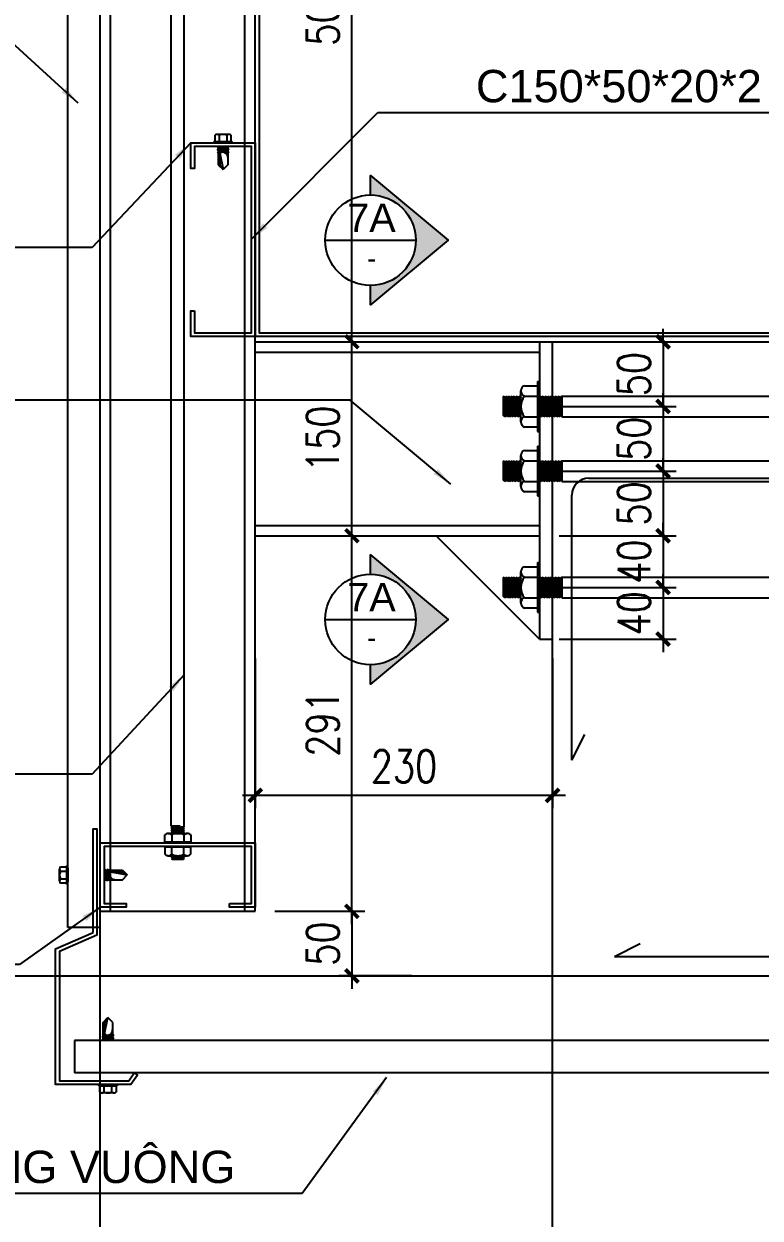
# Model space of a CAD drawing. Header units: inches. Extents: x 651127 to 1529722, y 768575 to 1021311.
# Drawn here: x 1194846 to 1200543, y 813746 to 822984 of the extents above; entities that cross this region are included whole.
import ezdxf
from ezdxf.enums import TextEntityAlignment as Align

# ---------------------------------------------------------------- set-up
doc = ezdxf.new("R2010")
doc.units = ezdxf.units.IN
doc.header["$LTSCALE"] = 1000
doc.header["$MEASUREMENT"] = 0
doc.linetypes.add('CENTER2', pattern=[1.125, 0.75, -0.125, 0.125, -0.125])
doc.linetypes.add('DASHED2', pattern=[0.375, 0.25, -0.125])
doc.layers.get('DEFPOINTS').update_dxf_attribs({"color": 8, "lineweight": 9})
for name, color, linetype in [('DWGshare.com_10', 7, 'Continuous'), ('DWGshare.com_16', 2, 'Continuous'), ('DWGshare.com_19', 136, 'Continuous'), ('DWGshare.com_25', 154, 'Continuous'), ('DWGshare.com_3', 7, 'Continuous'), ('DWGshare.com_31', 1, 'Continuous'), ('DWGshare.com_32', 253, 'Continuous'), ('DWGshare.com_34', 1, 'Continuous'), ('DWGshare.com_35', 9, 'Continuous'), ('DWGshare.com_36', 2, 'Continuous'), ('DWGshare.com_4', 8, 'CENTER2'), ('DWGshare.com_9', 8, 'Continuous')]:
    doc.layers.add(name, color=color, linetype=linetype)
doc.styles.add('DWGshare.com_11', font='VNI-HelveB.TTF')
doc.styles.add('DWGshare.com_14', font='romans.shx', dxfattribs={"width": 0.8})
doc.styles.add('DWGshare.com_4', font='romans.shx', dxfattribs={"width": 0.8})
doc.styles.add('DWGshare.com_6', font='VHELVEN.TTF')
doc.dimstyles.new('DWGshare.com_12', dxfattribs={"dimscale": 100, "dimtxt": 2, "dimasz": 1.5, "dimexe": 1.5, "dimexo": 1.5, "dimgap": 1, "dimtad": 1, "dimdec": 0, "dimlfac": 0.2, "dimzin": 0, "dimdsep": 46, "dimtxsty": 'DWGshare.com_14', "dimblk": 'DWGshare.com_1', "dimcen": 3, "dimdle": 1.5, "dimclrd": 256, "dimclre": 256, "dimclrt": 7, "dimadec": 0, "dimazin": 0, "dimtfac": 1, "dimtdec": 0, "dimtix": 1, "dimtmove": 2, "dimatfit": 3, "dimfxl": 1, "dimtolj": 1, "dimtzin": 0, "dimarcsym": 0})
doc.dimstyles.new('DWGshare.com_7', dxfattribs={"dimscale": 100, "dimtxt": 2.5, "dimasz": 1, "dimexe": 1, "dimexo": 1.5, "dimgap": 1, "dimtad": 1, "dimdec": 0, "dimlfac": 0.1, "dimzin": 0, "dimdsep": 46, "dimtxsty": 'DWGshare.com_4', "dimblk": 'DWGshare.com_1', "dimcen": 1.5, "dimdle": 1, "dimclrd": 256, "dimclre": 256, "dimclrt": 7, "dimadec": 0, "dimazin": 0, "dimtfac": 1, "dimtdec": 0, "dimtix": 1, "dimtmove": 2, "dimatfit": 3, "dimfxl": 1, "dimtolj": 1, "dimtzin": 0, "dimarcsym": 0})

# ---------------------------------------------------------------- blocks, each defined once
blk = doc.blocks.new('DWGshare.com_1')
at = {"color": 0, "linetype": 'ByBlock', "const_width": 0.3}
blk.add_lwpolyline([(-0.5, -0.5), (0.5, 0.5)], dxfattribs=at)
blk = doc.blocks.new('*D951')
at = {"layer": 'DEFPOINTS', "color": 0, "ltscale": 100, "transparency": 16777216}
for p in [(1196636.6, 818224.5), (1198936.6, 818224.5), (1196636.6, 817015.8)]:
    blk.add_point(p, dxfattribs=at)
at = {"layer": 'DWGshare.com_19', "lineweight": -2, "ltscale": 100, "transparency": 16777216}
for p, q in [((1196636.6, 818074.5), (1196636.6, 816915.8)), ((1198936.6, 818074.5), (1198936.6, 816915.8)), ((1199036.6, 817015.8), (1196536.6, 817015.8))]:
    blk.add_line(p, q, dxfattribs=at)
at = {"layer": 'DWGshare.com_19', "lineweight": -2, "ltscale": 100, "transparency": 16777216, "xscale": 100, "yscale": 100, "zscale": 100, "rotation": 180}
blk.add_blockref('DWGshare.com_1', (1196636.6, 817015.8), dxfattribs=at)
at = {"layer": 'DWGshare.com_19', "lineweight": -2, "ltscale": 100, "transparency": 16777216, "xscale": 100, "yscale": 100, "zscale": 100}
blk.add_blockref('DWGshare.com_1', (1198936.6, 817015.8), dxfattribs=at)
at = {"layer": 'DWGshare.com_19', "color": 7, "ltscale": 100, "transparency": 16777216, "insert": (1197786.6, 817240.8), "char_height": 250, "attachment_point": 5, "style": 'DWGshare.com_4'}
blk.add_mtext('\\A1;230', dxfattribs=at)
blk = doc.blocks.new('*D956')
at = {"layer": 'DEFPOINTS', "color": 0, "ltscale": 100, "transparency": 16777216}
for p in [(1194988.6, 825618.9), (1197383.9, 825618.9), (1196636.6, 820524.5)]:
    blk.add_point(p, dxfattribs=at)
at = {"layer": 'DWGshare.com_19', "lineweight": -2, "ltscale": 100, "transparency": 16777216}
for p, q in [((1197383.9, 820424.5), (1197383.9, 825718.9)), ((1195138.6, 825618.9), (1197483.9, 825618.9)), ((1196786.6, 820524.5), (1197483.9, 820524.5))]:
    blk.add_line(p, q, dxfattribs=at)
at = {"layer": 'DWGshare.com_19', "lineweight": -2, "ltscale": 100, "transparency": 16777216, "xscale": 100, "yscale": 100, "zscale": 100}
for p, rotation in [((1197383.9, 825618.9), 90), ((1197383.9, 820524.5), 270)]:
    blk.add_blockref('DWGshare.com_1', p, dxfattribs=dict(at, rotation=rotation))
at = {"layer": 'DWGshare.com_19', "color": 7, "ltscale": 100, "transparency": 16777216, "insert": (1197158.9, 823071.7), "char_height": 250, "attachment_point": 5, "rotation": 90, "style": 'DWGshare.com_4'}
blk.add_mtext('\\A1;509', dxfattribs=at)
blk = doc.blocks.new('*D957')
at = {"layer": 'DEFPOINTS', "color": 0, "ltscale": 100, "transparency": 16777216}
for p in [(1196636.6, 820524.5), (1197383.9, 820524.5), (1196636.6, 819024.5)]:
    blk.add_point(p, dxfattribs=at)
at = {"layer": 'DWGshare.com_19', "lineweight": -2, "ltscale": 100, "transparency": 16777216}
for p, q in [((1197383.9, 818924.5), (1197383.9, 820624.5)), ((1196786.6, 820524.5), (1197483.9, 820524.5)), ((1196786.6, 819024.5), (1197483.9, 819024.5))]:
    blk.add_line(p, q, dxfattribs=at)
at = {"layer": 'DWGshare.com_19', "lineweight": -2, "ltscale": 100, "transparency": 16777216, "xscale": 100, "yscale": 100, "zscale": 100}
for p, rotation in [((1197383.9, 820524.5), 90), ((1197383.9, 819024.5), 270)]:
    blk.add_blockref('DWGshare.com_1', p, dxfattribs=dict(at, rotation=rotation))
at = {"layer": 'DWGshare.com_19', "color": 7, "ltscale": 100, "transparency": 16777216, "insert": (1197158.9, 819774.5), "char_height": 250, "attachment_point": 5, "rotation": 90, "style": 'DWGshare.com_4'}
blk.add_mtext('\\A1;150', dxfattribs=at)
blk = doc.blocks.new('*D958')
at = {"layer": 'DEFPOINTS', "color": 0, "ltscale": 100, "transparency": 16777216}
for p in [(1196636.6, 819024.5), (1197383.9, 819024.5), (1196636.6, 816118.9)]:
    blk.add_point(p, dxfattribs=at)
at = {"layer": 'DWGshare.com_19', "lineweight": -2, "ltscale": 100, "transparency": 16777216}
for p, q in [((1197383.9, 816018.9), (1197383.9, 819124.5)), ((1196786.6, 819024.5), (1197483.9, 819024.5)), ((1196786.6, 816118.9), (1197483.9, 816118.9))]:
    blk.add_line(p, q, dxfattribs=at)
at = {"layer": 'DWGshare.com_19', "lineweight": -2, "ltscale": 100, "transparency": 16777216, "xscale": 100, "yscale": 100, "zscale": 100}
for p, rotation in [((1197383.9, 819024.5), 90), ((1197383.9, 816118.9), 270)]:
    blk.add_blockref('DWGshare.com_1', p, dxfattribs=dict(at, rotation=rotation))
at = {"layer": 'DWGshare.com_19', "color": 7, "ltscale": 100, "transparency": 16777216, "insert": (1197158.9, 817571.7), "char_height": 250, "attachment_point": 5, "rotation": 90, "style": 'DWGshare.com_4'}
blk.add_mtext('\\A1;291', dxfattribs=at)
blk = doc.blocks.new('*D959')
at = {"layer": 'DEFPOINTS', "color": 0, "ltscale": 100, "transparency": 16777216}
for p in [(1196636.6, 816118.9), (1197383.9, 815618.9), (1197996.6, 815618.9)]:
    blk.add_point(p, dxfattribs=at)
at = {"layer": 'DWGshare.com_19', "lineweight": -2, "ltscale": 100, "transparency": 16777216}
for p, q in [((1197383.9, 816118.9), (1197383.9, 816218.9)), ((1196786.6, 816118.9), (1197483.9, 816118.9)), ((1197383.9, 816118.9), (1197383.9, 815618.9)), ((1197846.6, 815618.9), (1197283.9, 815618.9)), ((1197383.9, 815618.9), (1197383.9, 815518.9))]:
    blk.add_line(p, q, dxfattribs=at)
at = {"layer": 'DWGshare.com_19', "lineweight": -2, "ltscale": 100, "transparency": 16777216, "xscale": 100, "yscale": 100, "zscale": 100}
for p, rotation in [((1197383.9, 816118.9), 270), ((1197383.9, 815618.9), 90)]:
    blk.add_blockref('DWGshare.com_1', p, dxfattribs=dict(at, rotation=rotation))
at = {"layer": 'DWGshare.com_19', "color": 7, "ltscale": 100, "transparency": 16777216, "insert": (1197158.9, 815868.9), "char_height": 250, "attachment_point": 5, "rotation": 90, "style": 'DWGshare.com_4'}
blk.add_mtext('\\A1;50', dxfattribs=at)
blk = doc.blocks.new('*D1001')
at = {"layer": 'DEFPOINTS', "color": 0, "ltscale": 100, "transparency": 16777216}
for p in [(1198936.6, 820524.5), (1198819.9, 820024.5), (1199792.1, 820024.5)]:
    blk.add_point(p, dxfattribs=at)
at = {"layer": 'DWGshare.com_19', "lineweight": -2, "ltscale": 100, "transparency": 16777216}
for p, q in [((1199792.1, 820524.5), (1199792.1, 820624.5)), ((1199086.6, 820524.5), (1199892.1, 820524.5)), ((1199792.1, 820524.5), (1199792.1, 820024.5)), ((1198969.9, 820024.5), (1199892.1, 820024.5)), ((1199792.1, 820024.5), (1199792.1, 819924.5))]:
    blk.add_line(p, q, dxfattribs=at)
at = {"layer": 'DWGshare.com_19', "lineweight": -2, "ltscale": 100, "transparency": 16777216, "xscale": 100, "yscale": 100, "zscale": 100}
for p, rotation in [((1199792.1, 820524.5), 270), ((1199792.1, 820024.5), 90)]:
    blk.add_blockref('DWGshare.com_1', p, dxfattribs=dict(at, rotation=rotation))
at = {"layer": 'DWGshare.com_19', "color": 7, "ltscale": 100, "transparency": 16777216, "insert": (1199567.1, 820274.5), "char_height": 250, "attachment_point": 5, "rotation": 90, "style": 'DWGshare.com_4'}
blk.add_mtext('\\A1;50', dxfattribs=at)
blk = doc.blocks.new('*D1002')
at = {"layer": 'DEFPOINTS', "color": 0, "ltscale": 100, "transparency": 16777216}
for p in [(1198819.9, 820024.5), (1198819.9, 819524.5), (1199792.1, 819524.5)]:
    blk.add_point(p, dxfattribs=at)
at = {"layer": 'DWGshare.com_19', "lineweight": -2, "ltscale": 100, "transparency": 16777216}
for p, q in [((1199792.1, 820024.5), (1199792.1, 820124.5)), ((1198969.9, 820024.5), (1199892.1, 820024.5)), ((1199792.1, 820024.5), (1199792.1, 819524.5)), ((1198969.9, 819524.5), (1199892.1, 819524.5)), ((1199792.1, 819524.5), (1199792.1, 819424.5))]:
    blk.add_line(p, q, dxfattribs=at)
at = {"layer": 'DWGshare.com_19', "lineweight": -2, "ltscale": 100, "transparency": 16777216, "xscale": 100, "yscale": 100, "zscale": 100}
for p, rotation in [((1199792.1, 820024.5), 270), ((1199792.1, 819524.5), 90)]:
    blk.add_blockref('DWGshare.com_1', p, dxfattribs=dict(at, rotation=rotation))
at = {"layer": 'DWGshare.com_19', "color": 7, "ltscale": 100, "transparency": 16777216, "insert": (1199567.1, 819774.5), "char_height": 250, "attachment_point": 5, "rotation": 90, "style": 'DWGshare.com_4'}
blk.add_mtext('\\A1;50', dxfattribs=at)
blk = doc.blocks.new('*D1003')
at = {"layer": 'DEFPOINTS', "color": 0, "ltscale": 100, "transparency": 16777216}
for p in [(1198819.9, 819524.5), (1198836.6, 819024.5), (1199792.1, 819024.5)]:
    blk.add_point(p, dxfattribs=at)
at = {"layer": 'DWGshare.com_19', "lineweight": -2, "ltscale": 100, "transparency": 16777216}
for p, q in [((1199792.1, 819524.5), (1199792.1, 819624.5)), ((1198969.9, 819524.5), (1199892.1, 819524.5)), ((1199792.1, 819524.5), (1199792.1, 819024.5)), ((1198986.6, 819024.5), (1199892.1, 819024.5)), ((1199792.1, 819024.5), (1199792.1, 818924.5))]:
    blk.add_line(p, q, dxfattribs=at)
at = {"layer": 'DWGshare.com_19', "lineweight": -2, "ltscale": 100, "transparency": 16777216, "xscale": 100, "yscale": 100, "zscale": 100}
for p, rotation in [((1199792.1, 819524.5), 270), ((1199792.1, 819024.5), 90)]:
    blk.add_blockref('DWGshare.com_1', p, dxfattribs=dict(at, rotation=rotation))
at = {"layer": 'DWGshare.com_19', "color": 7, "ltscale": 100, "transparency": 16777216, "insert": (1199567.1, 819274.5), "char_height": 250, "attachment_point": 5, "rotation": 90, "style": 'DWGshare.com_4'}
blk.add_mtext('\\A1;50', dxfattribs=at)
blk = doc.blocks.new('*D1004')
at = {"layer": 'DEFPOINTS', "color": 0, "ltscale": 100, "transparency": 16777216}
for p in [(1198836.6, 819024.5), (1198819.9, 818624.5), (1199792.1, 818624.5)]:
    blk.add_point(p, dxfattribs=at)
at = {"layer": 'DWGshare.com_19', "lineweight": -2, "ltscale": 100, "transparency": 16777216}
for p, q in [((1199792.1, 819024.5), (1199792.1, 819124.5)), ((1198986.6, 819024.5), (1199892.1, 819024.5)), ((1199792.1, 819024.5), (1199792.1, 818624.5)), ((1198969.9, 818624.5), (1199892.1, 818624.5)), ((1199792.1, 818624.5), (1199792.1, 818524.5))]:
    blk.add_line(p, q, dxfattribs=at)
at = {"layer": 'DWGshare.com_19', "lineweight": -2, "ltscale": 100, "transparency": 16777216, "xscale": 100, "yscale": 100, "zscale": 100}
for p, rotation in [((1199792.1, 819024.5), 270), ((1199792.1, 818624.5), 90)]:
    blk.add_blockref('DWGshare.com_1', p, dxfattribs=dict(at, rotation=rotation))
at = {"layer": 'DWGshare.com_19', "color": 7, "ltscale": 100, "transparency": 16777216, "insert": (1199567.1, 818824.5), "char_height": 250, "attachment_point": 5, "rotation": 90, "style": 'DWGshare.com_4'}
blk.add_mtext('\\A1;40', dxfattribs=at)
blk = doc.blocks.new('*D1005')
at = {"layer": 'DEFPOINTS', "color": 0, "ltscale": 100, "transparency": 16777216}
for p in [(1198819.9, 818624.5), (1198836.6, 818224.5), (1199792.1, 818224.5)]:
    blk.add_point(p, dxfattribs=at)
at = {"layer": 'DWGshare.com_19', "lineweight": -2, "ltscale": 100, "transparency": 16777216}
for p, q in [((1199792.1, 818624.5), (1199792.1, 818724.5)), ((1198969.9, 818624.5), (1199892.1, 818624.5)), ((1199792.1, 818624.5), (1199792.1, 818224.5)), ((1198986.6, 818224.5), (1199892.1, 818224.5)), ((1199792.1, 818224.5), (1199792.1, 818124.5))]:
    blk.add_line(p, q, dxfattribs=at)
at = {"layer": 'DWGshare.com_19', "lineweight": -2, "ltscale": 100, "transparency": 16777216, "xscale": 100, "yscale": 100, "zscale": 100}
for p, rotation in [((1199792.1, 818624.5), 270), ((1199792.1, 818224.5), 90)]:
    blk.add_blockref('DWGshare.com_1', p, dxfattribs=dict(at, rotation=rotation))
at = {"layer": 'DWGshare.com_19', "color": 7, "ltscale": 100, "transparency": 16777216, "insert": (1199567.1, 818424.5), "char_height": 250, "attachment_point": 5, "rotation": 90, "style": 'DWGshare.com_4'}
blk.add_mtext('\\A1;40', dxfattribs=at)

msp = doc.modelspace()

# ---------------------------------------------------------------- hatches: boundary and pattern name
at = {"layer": 'DWGshare.com_16'}
for points in [[(1198127.7, 821310.3), (1197527.7, 821810.3), (1197527.7, 821660.3, -0.414214), (1197877.7, 821310.3, -0.414214), (1197527.7, 820960.3), (1197527.7, 820810.3)], [(1198127.7, 818376.3), (1197527.7, 818876.3), (1197527.7, 818726.3, -0.414214), (1197877.7, 818376.3, -0.414214), (1197527.7, 818026.3), (1197527.7, 817876.3)]]:
    msp.add_hatch(color=31, dxfattribs=at).paths.add_polyline_path(points)

# ---------------------------------------------------------------- linework, layer by layer
at = {"layer": 'DWGshare.com_16', "color": 31}
for p, q in [((1197177.7, 821310.3), (1197877.7, 821310.3)), ((1197177.7, 818376.3), (1197877.7, 818376.3))]:
    msp.add_line(p, q, dxfattribs=at)
for points in [[(1197527.7, 821660.3), (1197527.7, 821810.3), (1198127.7, 821310.3), (1198127.7, 821310.3), (1197527.7, 820810.3), (1197527.7, 820960.3)], [(1197527.7, 818726.3), (1197527.7, 818876.3), (1198127.7, 818376.3), (1198127.7, 818376.3), (1197527.7, 817876.3), (1197527.7, 818026.3)]]:
    msp.add_lwpolyline(points, dxfattribs=at)
for centre in [(1197527.7, 821310.3), (1197527.7, 818376.3)]:
    msp.add_circle(centre, 350, dxfattribs=at)
at = {"layer": 'DWGshare.com_25', "ltscale": 0.9}
for p, q in [((1195237.7, 815118.9), (1195237.7, 814868.9)), ((1201320.3, 815118.9), (1195237.7, 815118.9)), ((1201320.3, 814868.9), (1195237.7, 814868.9))]:
    msp.add_line(p, q, dxfattribs=at)
at = {"layer": 'DWGshare.com_3', "ltscale": 100}
for p, q in [((1198836.6, 820524.5), (1201439.6, 820524.5)), ((1198936.6, 810787.5), (1198936.6, 820524.5))]:
    msp.add_line(p, q, dxfattribs=at)
at = {"layer": 'DWGshare.com_31', "ltscale": 100}
for p, q in [((1199216.6, 819469.4), (1209570.4, 819469.4)), ((1199086.6, 817287.4), (1199086.6, 819339.4)), ((1199086.6, 817287.4), (1199186.6, 817487.4)), ((1199415.5, 815769.4), (1199615.5, 815869.4)), ((1199415.5, 815769.4), (1209570.4, 815769.4))]:
    msp.add_line(p, q, dxfattribs=at)
msp.add_arc((1199216.6, 819339.4), 130, 90, 180, dxfattribs=at)
at = {"layer": 'DWGshare.com_32', "ltscale": 0.9}
for p, q in [((1195186.6, 815994.8), (1195186.6, 825118.9)), ((1195436.6, 815994.8), (1195436.6, 825118.9)), ((1195436.6, 815994.8), (1195186.6, 815994.8))]:
    msp.add_line(p, q, dxfattribs=at)
at = {"layer": 'DWGshare.com_32', "ltscale": 100}
for p, q in [((1195516.6, 816118.9), (1195516.6, 825118.9)), ((1196556.6, 816118.9), (1196556.6, 825118.9)), ((1196636.6, 816118.9), (1196636.6, 825118.9)), ((1196636.6, 820524.5), (1198836.6, 820524.5)), ((1198836.6, 820524.5), (1198836.6, 818224.5)), ((1196636.6, 820444.5), (1198836.6, 820444.5)), ((1196636.6, 819104.5), (1198836.6, 819104.5)), ((1196636.6, 819024.5), (1198836.6, 819024.5)), ((1198836.6, 818224.5), (1198036.6, 819024.5)), ((1195436.6, 816118.9), (1196636.6, 816118.9))]:
    msp.add_line(p, q, dxfattribs=at)
at = {"layer": 'DWGshare.com_32', "ltscale": 0.9}
msp.add_lwpolyline([(1201436.6, 823564.6), (1201436.6, 820564.6), (1196636.6, 820564.6), (1196636.6, 824619.1), (1196666.6, 824619.1), (1196666.6, 820594.6), (1201406.6, 820594.6), (1201406.6, 823564.6), (1201436.6, 823564.6)], dxfattribs=at)
for points in [[(1196166.6, 820764.6), (1196166.6, 820594.6), (1196606.6, 820594.6), (1196606.6, 822034.6), (1196166.6, 822034.6), (1196166.6, 821864.6), (1196136.6, 821864.6), (1196136.6, 822064.6), (1196636.6, 822064.6), (1196636.6, 820564.6), (1196136.6, 820564.6), (1196136.6, 820764.6)], [(1195381.2, 815955.3), (1195381.2, 816755.9), (1195411.2, 816755.9), (1195411.2, 815935.7), (1195120.3, 815808.2), (1195120.3, 814808.2), (1195658.4, 814808.2), (1195700.1, 814868.9), (1195724.8, 814851.9), (1195674.1, 814778.2), (1195090.3, 814778.2), (1195090.3, 815827.9)], [(1196436.6, 816179.9), (1196606.6, 816179.9), (1196606.6, 816619.9), (1195466.6, 816619.9), (1195466.6, 816179.9), (1195636.6, 816179.9), (1195636.6, 816149.9), (1195436.6, 816149.9), (1195436.6, 816649.9), (1196636.6, 816649.9), (1196636.6, 816149.9), (1196436.6, 816149.9)]]:
    msp.add_lwpolyline(points, close=True, dxfattribs=at)
at = {"layer": 'DWGshare.com_34', "ltscale": 100}
for p, q in [((1195436.6, 816118.9), (1195436.6, 825118.9)), ((1198836.6, 818224.5), (1198936.6, 818224.5))]:
    msp.add_line(p, q, dxfattribs=at)
at = {"layer": 'DWGshare.com_35'}
for p, q in [((1196323.6, 822122), (1196323.6, 822074.7)), ((1196432.9, 822129), (1196340.3, 822129)), ((1196357, 822122), (1196357, 822074.7)), ((1196416.2, 822122), (1196416.2, 822074.7)), ((1196449.6, 822074.7), (1196449.6, 822122)), ((1196316.1, 822074.7), (1196457.1, 822074.7)), ((1196316.1, 822074.7), (1196316.1, 822067.2)), ((1196316.1, 822067.2), (1196457.1, 822067.2)), ((1196332.5, 822067.2), (1196332.5, 822064.6)), ((1196332.5, 822064.6), (1196440.6, 822064.6)), ((1196341.6, 822031.2), (1196345, 822034.6)), ((1196341.6, 822031.2), (1196431.6, 822015.2)), ((1196341.6, 822031.2), (1196348.8, 822024)), ((1196366.8, 822034.6), (1196424.4, 822022.4)), ((1196428.5, 822034.6), (1196424.4, 822030.4)), ((1196424.4, 822030.4), (1196424.4, 822022.4)), ((1196440.6, 822067.2), (1196440.6, 822064.6)), ((1196457.1, 822067.2), (1196457.1, 822074.7)), ((1196341.6, 822008.7), (1196348.8, 822015.9)), ((1196341.6, 822008.7), (1196431.6, 821992.7)), ((1196341.6, 822008.7), (1196348.8, 822001.5)), ((1196344.5, 821986.4), (1196348.8, 821990.7)), ((1196344.5, 821986.4), (1196360.9, 821983.5)), ((1196344.5, 821986.4), (1196348.8, 821982.2)), ((1196348.8, 822024), (1196424.4, 822007.9)), ((1196348.8, 822024), (1196348.8, 822015.9)), ((1196348.8, 822015.9), (1196424.4, 821999.9)), ((1196348.8, 822001.5), (1196424.4, 821985.4)), ((1196348.8, 822001.5), (1196348.8, 821990.7)), ((1196360.9, 821983.5), (1196348.8, 821990.7)), ((1196360.9, 821983.5), (1196348.8, 821982.2)), ((1196348.8, 821982.2), (1196348.8, 821894.6)), ((1196360.9, 821983.5), (1196386.6, 821856.8)), ((1196360.9, 821983.5), (1196360.9, 821894.6)), ((1196431.6, 822015.2), (1196424.4, 822022.4)), ((1196431.6, 822015.2), (1196424.4, 822007.9)), ((1196424.4, 822007.9), (1196424.4, 821999.9)), ((1196431.6, 821992.7), (1196424.4, 821999.9)), ((1196431.6, 821992.7), (1196424.4, 821985.4)), ((1196424.4, 821985.4), (1196424.4, 821894.6)), ((1196348.8, 821894.6), (1196386.6, 821856.8)), ((1196348.8, 821894.6), (1196360.9, 821894.6)), ((1196360.9, 821894.6), (1196386.6, 821856.8)), ((1196424.4, 821894.6), (1196386.6, 821856.8)), ((1195122.2, 816353.7), (1195122.2, 816446.2)), ((1195129.2, 816462.9), (1195176.5, 816462.9)), ((1195129.2, 816429.5), (1195176.5, 816429.5)), ((1195176.5, 816470.4), (1195184, 816470.4)), ((1195176.5, 816470.4), (1195176.5, 816329.4)), ((1195184, 816470.4), (1195184, 816329.4)), ((1195184, 816454), (1195186.6, 816454)), ((1195186.6, 816454), (1195186.6, 816345.9)), ((1195471.5, 816444.9), (1195468, 816441.5)), ((1195468, 816419.8), (1195480.3, 816362.2)), ((1195471.5, 816444.9), (1195478.7, 816437.7)), ((1195471.5, 816444.9), (1195487.5, 816354.9)), ((1195478.7, 816437.7), (1195486.7, 816437.7)), ((1195478.7, 816437.7), (1195494.7, 816362.2)), ((1195494, 816444.9), (1195486.7, 816437.7)), ((1195486.7, 816437.7), (1195502.8, 816362.2)), ((1195494, 816444.9), (1195501.2, 816437.7)), ((1195494, 816444.9), (1195510, 816354.9)), ((1195501.2, 816437.7), (1195511.9, 816437.7)), ((1195501.2, 816437.7), (1195517.2, 816362.2)), ((1195516.2, 816442), (1195511.9, 816437.7)), ((1195519.1, 816425.6), (1195511.9, 816437.7)), ((1195516.2, 816442), (1195520.5, 816437.7)), ((1195516.2, 816442), (1195519.1, 816425.6)), ((1195519.1, 816425.6), (1195520.5, 816437.7)), ((1195519.1, 816425.6), (1195608.1, 816425.6)), ((1195519.1, 816425.6), (1195645.9, 816399.9)), ((1195520.5, 816437.7), (1195608.1, 816437.7)), ((1195608.1, 816437.7), (1195608.1, 816425.6)), ((1195608.1, 816437.7), (1195645.9, 816399.9)), ((1195608.1, 816425.6), (1195645.9, 816399.9)), ((1195608.1, 816362.2), (1195645.9, 816399.9)), ((1195129.2, 816370.4), (1195176.5, 816370.4)), ((1195176.5, 816336.9), (1195129.2, 816336.9)), ((1195184, 816329.4), (1195176.5, 816329.4)), ((1195184, 816345.9), (1195186.6, 816345.9)), ((1195468, 816358), (1195472.2, 816362.2)), ((1195472.2, 816362.2), (1195480.3, 816362.2)), ((1195487.5, 816354.9), (1195480.3, 816362.2)), ((1195487.5, 816354.9), (1195494.7, 816362.2)), ((1195494.7, 816362.2), (1195502.8, 816362.2)), ((1195510, 816354.9), (1195502.8, 816362.2)), ((1195510, 816354.9), (1195517.2, 816362.2)), ((1195517.2, 816362.2), (1195608.1, 816362.2)), ((1195458.6, 815258.9), (1195496.4, 815296.7)), ((1195470.7, 815170), (1195496.4, 815296.7)), ((1195470.7, 815258.9), (1195496.4, 815296.7)), ((1195534.2, 815258.9), (1195496.4, 815296.7)), ((1195458.6, 815171.3), (1195458.6, 815258.9)), ((1195458.6, 815258.9), (1195470.7, 815258.9)), ((1195470.7, 815170), (1195470.7, 815258.9)), ((1195534.2, 815168.1), (1195534.2, 815258.9)), ((1195451.4, 815144.8), (1195541.4, 815160.8)), ((1195451.4, 815144.8), (1195458.6, 815152)), ((1195451.4, 815144.8), (1195458.6, 815137.6)), ((1195451.4, 815122.3), (1195541.4, 815138.3)), ((1195451.4, 815122.3), (1195458.6, 815129.5)), ((1195451.4, 815122.3), (1195454.8, 815118.9)), ((1195454.3, 815167), (1195458.6, 815171.3)), ((1195454.3, 815167), (1195470.7, 815170)), ((1195454.3, 815167), (1195458.6, 815162.8)), ((1195470.7, 815170), (1195458.6, 815171.3)), ((1195470.7, 815170), (1195458.6, 815162.8)), ((1195458.6, 815152), (1195534.2, 815168.1)), ((1195458.6, 815152), (1195458.6, 815162.8)), ((1195458.6, 815137.6), (1195534.2, 815153.6)), ((1195458.6, 815129.5), (1195534.2, 815145.6)), ((1195458.6, 815129.5), (1195458.6, 815137.6)), ((1195476.5, 815118.9), (1195534.2, 815131.1)), ((1195541.4, 815160.8), (1195534.2, 815168.1)), ((1195541.4, 815160.8), (1195534.2, 815153.6)), ((1195534.2, 815145.6), (1195534.2, 815153.6)), ((1195541.4, 815138.3), (1195534.2, 815145.6)), ((1195541.4, 815138.3), (1195534.2, 815131.1)), ((1195534.2, 815123.1), (1195534.2, 815131.1)), ((1195538.3, 815118.9), (1195534.2, 815123.1)), ((1195425.9, 814775.6), (1195566.9, 814775.6)), ((1195425.9, 814768.1), (1195425.9, 814775.6)), ((1195425.9, 814768.1), (1195566.9, 814768.1)), ((1195433.4, 814720.9), (1195433.4, 814768.1)), ((1195442.3, 814778.2), (1195550.4, 814778.2)), ((1195442.3, 814775.6), (1195442.3, 814778.2)), ((1195466.8, 814720.9), (1195466.8, 814768.1)), ((1195526, 814720.9), (1195526, 814768.1)), ((1195550.4, 814775.6), (1195550.4, 814778.2)), ((1195559.4, 814768.1), (1195559.4, 814720.9)), ((1195566.9, 814775.6), (1195566.9, 814768.1)), ((1195542.7, 814713.9), (1195450.1, 814713.9))]:
    msp.add_line(p, q, dxfattribs=at)
for centre, radius, start, end in [((1196340.3, 822105.5), 23.4, 44.51051, 135.48949), ((1196386.6, 822063.1), 65.8, 63.32156, 116.67844), ((1196416.2, 822129), 2.7034e-12, 241.78679, 235.6539), ((1196432.9, 822105.5), 23.4, 44.51051, 135.48949), ((1195145.7, 816446.2), 23.4, 134.51051, 225.48949), ((1195188, 816399.9), 65.8, 153.32156, 206.67844), ((1195145.7, 816353.7), 23.4, 134.51051, 225.48949), ((1195122.2, 816370.4), 2.7034e-12, 34.3461, 28.21321), ((1195450.1, 814737.3), 23.4, 224.51051, 315.48949), ((1195496.4, 814779.7), 65.8, 243.32156, 296.67844), ((1195542.7, 814737.3), 23.4, 224.51051, 315.48949), ((1195526, 814713.9), 2.7034e-12, 124.3461, 118.21321)]:
    msp.add_arc(centre, radius, start, end, dxfattribs=at)
for points in [[(1196360.9, 821983.5), (1196365, 821986.9), (1196379.3, 821999), (1196413.1, 821985.3), (1196422.6, 821957.7), (1196423.9, 821942.6), (1196424.4, 821936.7)], [(1195519.1, 816425.6), (1195515.7, 816421.6), (1195503.6, 816407.2), (1195517.4, 816373.5), (1195544.9, 816364), (1195560, 816362.7), (1195566, 816362.2)], [(1195470.7, 815170), (1195474.8, 815166.6), (1195489.1, 815154.5), (1195522.9, 815168.2), (1195532.4, 815195.8), (1195533.7, 815210.9), (1195534.2, 815216.8)]]:
    msp.add_open_spline(points, degree=3, knots=[0, 0, 0, 0, 15.231624, 54.675409, 82.16002, 100.138921, 100.138921, 100.138921, 100.138921], dxfattribs=at)
at = {"layer": 'DWGshare.com_36'}
for p, q in [((1195986.6, 816776.4), (1195986.6, 824066.3)), ((1196086.6, 816773.8), (1196086.6, 824121.9)), ((1198718.6, 820184.5), (1198819.9, 820184.5)), ((1198819.9, 820217.1), (1198836.6, 820217.1)), ((1198819.9, 820217.1), (1198819.9, 819831.9)), ((1198836.6, 820217.1), (1198836.6, 819831.9)), ((1198560.4, 820104.5), (1198556.8, 820100.9)), ((1198556.8, 819954.5), (1198556.8, 820100.9)), ((1198560.4, 820104.5), (1198570.4, 820094.5)), ((1198580.4, 820104.5), (1198570.4, 820094.5)), ((1198596.8, 819954.5), (1198570.4, 820094.5)), ((1198580.4, 820104.5), (1198590.4, 820094.5)), ((1198600.4, 820104.5), (1198590.4, 820094.5)), ((1198616.8, 819954.5), (1198590.4, 820094.5)), ((1198600.4, 820104.5), (1198610.4, 820094.5)), ((1198620.4, 820104.5), (1198610.4, 820094.5)), ((1198636.8, 819954.5), (1198610.4, 820094.5)), ((1198620.4, 820104.5), (1198630.4, 820094.5)), ((1198640.4, 820104.5), (1198630.4, 820094.5)), ((1198656.8, 819954.5), (1198630.4, 820094.5)), ((1198640.4, 820104.5), (1198650.4, 820094.5)), ((1198660.4, 820104.5), (1198650.4, 820094.5)), ((1198676.8, 819954.5), (1198650.4, 820094.5)), ((1198676.8, 819954.5), (1198650.4, 820094.5)), ((1198660.4, 820104.5), (1198670.4, 820094.5)), ((1198680.4, 820104.5), (1198670.4, 820094.5)), ((1198691.9, 819980.5), (1198670.4, 820094.5)), ((1198691.9, 819980.5), (1198670.4, 820094.5)), ((1198680.4, 820104.5), (1198690.4, 820094.5)), ((1198691.9, 820096), (1198690.4, 820094.5)), ((1198691.9, 820086.6), (1198690.4, 820094.5)), ((1198691.9, 819904.5), (1198691.9, 820144.5)), ((1198718.6, 820104.5), (1198819.9, 820104.5)), ((1198845, 820104.5), (1198836.6, 820096.1)), ((1198861.4, 819954.5), (1198836.6, 820086)), ((1198845, 820104.5), (1198855, 820094.5)), ((1198865, 820104.5), (1198855, 820094.5)), ((1198881.4, 819954.5), (1198855, 820094.5)), ((1198865, 820104.5), (1198875, 820094.5)), ((1198885, 820104.5), (1198875, 820094.5)), ((1198901.4, 819954.5), (1198875, 820094.5)), ((1198885, 820104.5), (1198895, 820094.5)), ((1198905, 820104.5), (1198895, 820094.5)), ((1198921.4, 819954.5), (1198895, 820094.5)), ((1198905, 820104.5), (1198915, 820094.5)), ((1198925, 820104.5), (1198915, 820094.5)), ((1198941.4, 819954.5), (1198915, 820094.5)), ((1198925, 820104.5), (1198935, 820094.5)), ((1198945, 820104.5), (1198935, 820094.5)), ((1198961.4, 819954.5), (1198935, 820094.5)), ((1198945, 820104.5), (1198955, 820094.5)), ((1198965, 820104.5), (1198955, 820094.5)), ((1198981.4, 819954.5), (1198955, 820094.5)), ((1198965, 820104.5), (1198975, 820094.5)), ((1198985, 820104.5), (1198975, 820094.5)), ((1199001.4, 819954.5), (1198975, 820094.5)), ((1198985, 820104.5), (1198995, 820094.5)), ((1199005, 820104.5), (1198995, 820094.5)), ((1199009, 820019.9), (1198995, 820094.5)), ((1199005, 820104.5), (1199009, 820100.4)), ((1199009, 820104.5), (1199009, 819944.5)), ((1198576.8, 819954.5), (1198556.8, 820060.6)), ((1198566.8, 819944.5), (1198556.8, 819954.5)), ((1198566.8, 819944.5), (1198576.8, 819954.5)), ((1198586.8, 819944.5), (1198576.8, 819954.5)), ((1198586.8, 819944.5), (1198596.8, 819954.5)), ((1198606.8, 819944.5), (1198596.8, 819954.5)), ((1198606.8, 819944.5), (1198616.8, 819954.5)), ((1198626.8, 819944.5), (1198616.8, 819954.5)), ((1198626.8, 819944.5), (1198636.8, 819954.5)), ((1198646.8, 819944.5), (1198636.8, 819954.5)), ((1198646.8, 819944.5), (1198656.8, 819954.5)), ((1198666.8, 819944.5), (1198656.8, 819954.5)), ((1198666.8, 819944.5), (1198676.8, 819954.5)), ((1198686.8, 819944.5), (1198676.8, 819954.5)), ((1198686.8, 819944.5), (1198691.9, 819949.6)), ((1198718.6, 819944.5), (1198819.9, 819944.5)), ((1198841.4, 819954.5), (1198836.6, 819979.9)), ((1198836.6, 819949.7), (1198841.4, 819954.5)), ((1198851.4, 819944.5), (1198841.4, 819954.5)), ((1198851.4, 819944.5), (1198861.4, 819954.5)), ((1198871.4, 819944.5), (1198861.4, 819954.5)), ((1198871.4, 819944.5), (1198881.4, 819954.5)), ((1198891.4, 819944.5), (1198881.4, 819954.5)), ((1198891.4, 819944.5), (1198901.4, 819954.5)), ((1198911.4, 819944.5), (1198901.4, 819954.5)), ((1198911.4, 819944.5), (1198921.4, 819954.5)), ((1198931.4, 819944.5), (1198921.4, 819954.5)), ((1198931.4, 819944.5), (1198941.4, 819954.5)), ((1198951.4, 819944.5), (1198941.4, 819954.5)), ((1198951.4, 819944.5), (1198961.4, 819954.5)), ((1198971.4, 819944.5), (1198961.4, 819954.5)), ((1198971.4, 819944.5), (1198981.4, 819954.5)), ((1198991.4, 819944.5), (1198981.4, 819954.5)), ((1198991.4, 819944.5), (1199001.4, 819954.5)), ((1199006.4, 819949.5), (1199001.4, 819954.5)), ((1199006.4, 819949.5), (1199009, 819951)), ((1198819.9, 819864.5), (1198718.6, 819864.5)), ((1198819.9, 819831.9), (1198836.6, 819831.9)), ((1198819.9, 819717.1), (1198819.9, 819331.9)), ((1198819.9, 819717.1), (1198836.6, 819717.1)), ((1198836.6, 819717.1), (1198836.6, 819331.9)), ((1198691.9, 819404.5), (1198691.9, 819644.5)), ((1198718.6, 819684.5), (1198819.9, 819684.5)), ((1198560.4, 819604.5), (1198556.8, 819600.9)), ((1198556.8, 819454.5), (1198556.8, 819600.9)), ((1198576.8, 819454.5), (1198556.8, 819560.6)), ((1198560.4, 819604.5), (1198570.4, 819594.5)), ((1198580.4, 819604.5), (1198570.4, 819594.5)), ((1198596.8, 819454.5), (1198570.4, 819594.5)), ((1198580.4, 819604.5), (1198590.4, 819594.5)), ((1198600.4, 819604.5), (1198590.4, 819594.5)), ((1198616.8, 819454.5), (1198590.4, 819594.5)), ((1198600.4, 819604.5), (1198610.4, 819594.5)), ((1198620.4, 819604.5), (1198610.4, 819594.5)), ((1198636.8, 819454.5), (1198610.4, 819594.5)), ((1198620.4, 819604.5), (1198630.4, 819594.5)), ((1198640.4, 819604.5), (1198630.4, 819594.5)), ((1198656.8, 819454.5), (1198630.4, 819594.5)), ((1198640.4, 819604.5), (1198650.4, 819594.5)), ((1198660.4, 819604.5), (1198650.4, 819594.5)), ((1198676.8, 819454.5), (1198650.4, 819594.5)), ((1198676.8, 819454.5), (1198650.4, 819594.5)), ((1198660.4, 819604.5), (1198670.4, 819594.5)), ((1198680.4, 819604.5), (1198670.4, 819594.5)), ((1198691.9, 819480.5), (1198670.4, 819594.5)), ((1198691.9, 819480.5), (1198670.4, 819594.5)), ((1198680.4, 819604.5), (1198690.4, 819594.5)), ((1198691.9, 819596), (1198690.4, 819594.5)), ((1198691.9, 819586.6), (1198690.4, 819594.5)), ((1198718.6, 819604.5), (1198819.9, 819604.5)), ((1198845, 819604.5), (1198836.6, 819596.1)), ((1198861.4, 819454.5), (1198836.6, 819586)), ((1198845, 819604.5), (1198855, 819594.5)), ((1198865, 819604.5), (1198855, 819594.5)), ((1198881.4, 819454.5), (1198855, 819594.5)), ((1198865, 819604.5), (1198875, 819594.5)), ((1198885, 819604.5), (1198875, 819594.5)), ((1198901.4, 819454.5), (1198875, 819594.5)), ((1198885, 819604.5), (1198895, 819594.5)), ((1198905, 819604.5), (1198895, 819594.5)), ((1198921.4, 819454.5), (1198895, 819594.5)), ((1198905, 819604.5), (1198915, 819594.5)), ((1198925, 819604.5), (1198915, 819594.5)), ((1198941.4, 819454.5), (1198915, 819594.5)), ((1198925, 819604.5), (1198935, 819594.5)), ((1198945, 819604.5), (1198935, 819594.5)), ((1198961.4, 819454.5), (1198935, 819594.5)), ((1198945, 819604.5), (1198955, 819594.5)), ((1198965, 819604.5), (1198955, 819594.5)), ((1198981.4, 819454.5), (1198955, 819594.5)), ((1198965, 819604.5), (1198975, 819594.5)), ((1198985, 819604.5), (1198975, 819594.5)), ((1199001.4, 819454.5), (1198975, 819594.5)), ((1198985, 819604.5), (1198995, 819594.5)), ((1199005, 819604.5), (1198995, 819594.5)), ((1199009, 819519.9), (1198995, 819594.5)), ((1199005, 819604.5), (1199009, 819600.4)), ((1199009, 819604.5), (1199009, 819444.5)), ((1198566.8, 819444.5), (1198556.8, 819454.5)), ((1198566.8, 819444.5), (1198576.8, 819454.5)), ((1198586.8, 819444.5), (1198576.8, 819454.5)), ((1198586.8, 819444.5), (1198596.8, 819454.5)), ((1198606.8, 819444.5), (1198596.8, 819454.5)), ((1198606.8, 819444.5), (1198616.8, 819454.5)), ((1198626.8, 819444.5), (1198616.8, 819454.5)), ((1198626.8, 819444.5), (1198636.8, 819454.5)), ((1198646.8, 819444.5), (1198636.8, 819454.5)), ((1198646.8, 819444.5), (1198656.8, 819454.5)), ((1198666.8, 819444.5), (1198656.8, 819454.5)), ((1198666.8, 819444.5), (1198676.8, 819454.5)), ((1198686.8, 819444.5), (1198676.8, 819454.5)), ((1198686.8, 819444.5), (1198691.9, 819449.6)), ((1198718.6, 819444.5), (1198819.9, 819444.5)), ((1198841.4, 819454.5), (1198836.6, 819479.9)), ((1198836.6, 819449.7), (1198841.4, 819454.5)), ((1198851.4, 819444.5), (1198841.4, 819454.5)), ((1198851.4, 819444.5), (1198861.4, 819454.5)), ((1198871.4, 819444.5), (1198861.4, 819454.5)), ((1198871.4, 819444.5), (1198881.4, 819454.5)), ((1198891.4, 819444.5), (1198881.4, 819454.5)), ((1198891.4, 819444.5), (1198901.4, 819454.5)), ((1198911.4, 819444.5), (1198901.4, 819454.5)), ((1198911.4, 819444.5), (1198921.4, 819454.5)), ((1198931.4, 819444.5), (1198921.4, 819454.5)), ((1198931.4, 819444.5), (1198941.4, 819454.5)), ((1198951.4, 819444.5), (1198941.4, 819454.5)), ((1198951.4, 819444.5), (1198961.4, 819454.5)), ((1198971.4, 819444.5), (1198961.4, 819454.5)), ((1198971.4, 819444.5), (1198981.4, 819454.5)), ((1198991.4, 819444.5), (1198981.4, 819454.5)), ((1198991.4, 819444.5), (1199001.4, 819454.5)), ((1199006.4, 819449.5), (1199001.4, 819454.5)), ((1199006.4, 819449.5), (1199009, 819451)), ((1198819.9, 819364.5), (1198718.6, 819364.5)), ((1198819.9, 819331.9), (1198836.6, 819331.9)), ((1198819.9, 818817.1), (1198836.6, 818817.1)), ((1198819.9, 818817.1), (1198819.9, 818431.9)), ((1198836.6, 818817.1), (1198836.6, 818431.9)), ((1198560.4, 818704.5), (1198556.8, 818700.9)), ((1198556.8, 818554.5), (1198556.8, 818700.9)), ((1198560.4, 818704.5), (1198570.4, 818694.5)), ((1198580.4, 818704.5), (1198570.4, 818694.5)), ((1198580.4, 818704.5), (1198590.4, 818694.5)), ((1198600.4, 818704.5), (1198590.4, 818694.5)), ((1198600.4, 818704.5), (1198610.4, 818694.5)), ((1198620.4, 818704.5), (1198610.4, 818694.5)), ((1198620.4, 818704.5), (1198630.4, 818694.5)), ((1198640.4, 818704.5), (1198630.4, 818694.5)), ((1198640.4, 818704.5), (1198650.4, 818694.5)), ((1198660.4, 818704.5), (1198650.4, 818694.5)), ((1198660.4, 818704.5), (1198670.4, 818694.5)), ((1198680.4, 818704.5), (1198670.4, 818694.5)), ((1198680.4, 818704.5), (1198690.4, 818694.5)), ((1198691.9, 818504.5), (1198691.9, 818744.5)), ((1198718.6, 818784.5), (1198819.9, 818784.5)), ((1198718.6, 818704.5), (1198819.9, 818704.5)), ((1198845, 818704.5), (1198836.6, 818696.1)), ((1198845, 818704.5), (1198855, 818694.5)), ((1198865, 818704.5), (1198855, 818694.5)), ((1198865, 818704.5), (1198875, 818694.5)), ((1198885, 818704.5), (1198875, 818694.5)), ((1198885, 818704.5), (1198895, 818694.5)), ((1198905, 818704.5), (1198895, 818694.5)), ((1198905, 818704.5), (1198915, 818694.5)), ((1198925, 818704.5), (1198915, 818694.5)), ((1198925, 818704.5), (1198935, 818694.5)), ((1198945, 818704.5), (1198935, 818694.5)), ((1198945, 818704.5), (1198955, 818694.5)), ((1198965, 818704.5), (1198955, 818694.5)), ((1198965, 818704.5), (1198975, 818694.5)), ((1198985, 818704.5), (1198975, 818694.5)), ((1198985, 818704.5), (1198995, 818694.5)), ((1199005, 818704.5), (1198995, 818694.5)), ((1199005, 818704.5), (1199009, 818700.4)), ((1199009, 818704.5), (1199009, 818544.5)), ((1198576.8, 818554.5), (1198556.8, 818660.6)), ((1198596.8, 818554.5), (1198570.4, 818694.5)), ((1198616.8, 818554.5), (1198590.4, 818694.5)), ((1198636.8, 818554.5), (1198610.4, 818694.5)), ((1198656.8, 818554.5), (1198630.4, 818694.5)), ((1198676.8, 818554.5), (1198650.4, 818694.5)), ((1198676.8, 818554.5), (1198650.4, 818694.5)), ((1198691.9, 818580.5), (1198670.4, 818694.5)), ((1198691.9, 818580.5), (1198670.4, 818694.5)), ((1198691.9, 818696), (1198690.4, 818694.5)), ((1198691.9, 818686.6), (1198690.4, 818694.5)), ((1198861.4, 818554.5), (1198836.6, 818686)), ((1198881.4, 818554.5), (1198855, 818694.5)), ((1198901.4, 818554.5), (1198875, 818694.5)), ((1198921.4, 818554.5), (1198895, 818694.5)), ((1198941.4, 818554.5), (1198915, 818694.5)), ((1198961.4, 818554.5), (1198935, 818694.5)), ((1198981.4, 818554.5), (1198955, 818694.5)), ((1199001.4, 818554.5), (1198975, 818694.5)), ((1199009, 818619.9), (1198995, 818694.5)), ((1198566.8, 818544.5), (1198556.8, 818554.5)), ((1198566.8, 818544.5), (1198576.8, 818554.5)), ((1198586.8, 818544.5), (1198576.8, 818554.5)), ((1198586.8, 818544.5), (1198596.8, 818554.5)), ((1198606.8, 818544.5), (1198596.8, 818554.5)), ((1198606.8, 818544.5), (1198616.8, 818554.5)), ((1198626.8, 818544.5), (1198616.8, 818554.5)), ((1198626.8, 818544.5), (1198636.8, 818554.5)), ((1198646.8, 818544.5), (1198636.8, 818554.5)), ((1198646.8, 818544.5), (1198656.8, 818554.5)), ((1198666.8, 818544.5), (1198656.8, 818554.5)), ((1198666.8, 818544.5), (1198676.8, 818554.5)), ((1198686.8, 818544.5), (1198676.8, 818554.5)), ((1198686.8, 818544.5), (1198691.9, 818549.6)), ((1198718.6, 818544.5), (1198819.9, 818544.5)), ((1198841.4, 818554.5), (1198836.6, 818579.9)), ((1198836.6, 818549.7), (1198841.4, 818554.5)), ((1198851.4, 818544.5), (1198841.4, 818554.5)), ((1198851.4, 818544.5), (1198861.4, 818554.5)), ((1198871.4, 818544.5), (1198861.4, 818554.5)), ((1198871.4, 818544.5), (1198881.4, 818554.5)), ((1198891.4, 818544.5), (1198881.4, 818554.5)), ((1198891.4, 818544.5), (1198901.4, 818554.5)), ((1198911.4, 818544.5), (1198901.4, 818554.5)), ((1198911.4, 818544.5), (1198921.4, 818554.5)), ((1198931.4, 818544.5), (1198921.4, 818554.5)), ((1198931.4, 818544.5), (1198941.4, 818554.5)), ((1198951.4, 818544.5), (1198941.4, 818554.5)), ((1198951.4, 818544.5), (1198961.4, 818554.5)), ((1198971.4, 818544.5), (1198961.4, 818554.5)), ((1198971.4, 818544.5), (1198981.4, 818554.5)), ((1198991.4, 818544.5), (1198981.4, 818554.5)), ((1198991.4, 818544.5), (1199001.4, 818554.5)), ((1199006.4, 818549.5), (1199001.4, 818554.5)), ((1199006.4, 818549.5), (1199009, 818551)), ((1198819.9, 818464.5), (1198718.6, 818464.5)), ((1198819.9, 818431.9), (1198836.6, 818431.9)), ((1195986.6, 816776.4), (1195992.8, 816770.1)), ((1195986.6, 816763.9), (1195992.8, 816770.1)), ((1195986.6, 816763.9), (1195992.8, 816757.6)), ((1195992.8, 816770.1), (1196055.4, 816776.4)), ((1195992.8, 816757.6), (1196080.3, 816767.6)), ((1196086.6, 816773.8), (1196080.3, 816767.6)), ((1196086.6, 816761.3), (1196080.3, 816767.6)), ((1196086.6, 816761.3), (1196080.3, 816755.1)), ((1195936.6, 816654.1), (1195936.6, 816709.7)), ((1195963.1, 816720.8), (1196110.1, 816720.8)), ((1195986.6, 816751.4), (1195992.8, 816757.6)), ((1195986.6, 816751.4), (1195992.8, 816745.1)), ((1195986.6, 816738.9), (1195992.8, 816745.1)), ((1195986.6, 816738.9), (1195992.8, 816732.6)), ((1195986.6, 816726.4), (1195992.8, 816732.6)), ((1195986.6, 816726.4), (1195992.2, 816720.8)), ((1195989.7, 816709.7), (1195989.7, 816654.1)), ((1195992.8, 816745.1), (1196080.3, 816755.1)), ((1195992.8, 816732.6), (1196080.3, 816742.6)), ((1195998.7, 816720.8), (1196080.3, 816730.1)), ((1196086.6, 816748.8), (1196080.3, 816755.1)), ((1196086.6, 816748.8), (1196080.3, 816742.6)), ((1196086.6, 816736.3), (1196080.3, 816742.6)), ((1196086.6, 816736.3), (1196080.3, 816730.1)), ((1196086.6, 816723.8), (1196080.3, 816730.1)), ((1196086.6, 816723.8), (1196083.5, 816720.8)), ((1196083.5, 816709.7), (1196083.5, 816654.1)), ((1196136.6, 816709.7), (1196136.6, 816654.1)), ((1196136.6, 816654.1), (1195936.6, 816654.1)), ((1195936.6, 816615.8), (1195936.6, 816560.2)), ((1196136.6, 816615.8), (1195936.6, 816615.8)), ((1195989.7, 816560.2), (1195989.7, 816615.8)), ((1196083.5, 816560.2), (1196083.5, 816615.8)), ((1196136.6, 816560.2), (1196136.6, 816615.8)), ((1195963.1, 816549.1), (1196110.1, 816549.1)), ((1195986.6, 816538), (1195992.8, 816544.3)), ((1195986.6, 816538), (1195992.8, 816531.8)), ((1195988, 816549.1), (1195992.8, 816544.3)), ((1195989.7, 816528.7), (1195992.8, 816531.8)), ((1195989.7, 816528.7), (1195994.3, 816520.5)), ((1195992.8, 816544.3), (1196035.2, 816549.1)), ((1195992.8, 816531.8), (1196080.3, 816541.8)), ((1196080.3, 816520.5), (1195994.3, 816520.5)), ((1196036.6, 816524.3), (1196080.3, 816529.3)), ((1196086.6, 816548), (1196080.3, 816541.8)), ((1196086.6, 816535.5), (1196080.3, 816541.8)), ((1196086.6, 816535.5), (1196080.3, 816529.3)), ((1196080.3, 816529.3), (1196080.3, 816520.5)), ((1196086.6, 816548), (1196085.5, 816549.1))]:
    msp.add_line(p, q, dxfattribs=at)
at = {"layer": 'DWGshare.com_36', "color": 9}
for p, q in [((1198586.8, 819944.5), (1198560.4, 820104.5)), ((1198606.8, 819944.5), (1198580.4, 820104.5)), ((1198626.8, 819944.5), (1198600.4, 820104.5)), ((1198646.8, 819944.5), (1198620.4, 820104.5)), ((1198666.8, 819944.5), (1198640.4, 820104.5)), ((1198686.8, 819944.5), (1198660.4, 820104.5)), ((1198691.9, 820034.9), (1198680.4, 820104.5)), ((1198871.4, 819944.5), (1198845, 820104.5)), ((1198891.4, 819944.5), (1198865, 820104.5)), ((1198911.4, 819944.5), (1198885, 820104.5)), ((1198931.4, 819944.5), (1198905, 820104.5)), ((1198951.4, 819944.5), (1198925, 820104.5)), ((1198971.4, 819944.5), (1198945, 820104.5)), ((1198991.4, 819944.5), (1198965, 820104.5)), ((1199009, 819961.4), (1198985, 820104.5)), ((1199009, 820080.4), (1199005, 820104.5)), ((1198566.8, 819944.5), (1198556.8, 820005.1)), ((1198851.4, 819944.5), (1198836.6, 820034.1)), ((1198586.8, 819444.5), (1198560.4, 819604.5)), ((1198606.8, 819444.5), (1198580.4, 819604.5)), ((1198626.8, 819444.5), (1198600.4, 819604.5)), ((1198646.8, 819444.5), (1198620.4, 819604.5)), ((1198666.8, 819444.5), (1198640.4, 819604.5)), ((1198686.8, 819444.5), (1198660.4, 819604.5)), ((1198691.9, 819534.9), (1198680.4, 819604.5)), ((1198851.4, 819444.5), (1198836.6, 819534.1)), ((1198871.4, 819444.5), (1198845, 819604.5)), ((1198891.4, 819444.5), (1198865, 819604.5)), ((1198911.4, 819444.5), (1198885, 819604.5)), ((1198931.4, 819444.5), (1198905, 819604.5)), ((1198951.4, 819444.5), (1198925, 819604.5)), ((1198971.4, 819444.5), (1198945, 819604.5)), ((1198991.4, 819444.5), (1198965, 819604.5)), ((1199009, 819461.4), (1198985, 819604.5)), ((1199009, 819580.4), (1199005, 819604.5)), ((1198566.8, 819444.5), (1198556.8, 819505.1)), ((1198586.8, 818544.5), (1198560.4, 818704.5)), ((1198606.8, 818544.5), (1198580.4, 818704.5)), ((1198626.8, 818544.5), (1198600.4, 818704.5)), ((1198646.8, 818544.5), (1198620.4, 818704.5)), ((1198666.8, 818544.5), (1198640.4, 818704.5)), ((1198686.8, 818544.5), (1198660.4, 818704.5)), ((1198691.9, 818634.9), (1198680.4, 818704.5)), ((1198871.4, 818544.5), (1198845, 818704.5)), ((1198891.4, 818544.5), (1198865, 818704.5)), ((1198911.4, 818544.5), (1198885, 818704.5)), ((1198931.4, 818544.5), (1198905, 818704.5)), ((1198951.4, 818544.5), (1198925, 818704.5)), ((1198971.4, 818544.5), (1198945, 818704.5)), ((1198991.4, 818544.5), (1198965, 818704.5)), ((1199009, 818561.4), (1198985, 818704.5)), ((1199009, 818680.4), (1199005, 818704.5)), ((1198851.4, 818544.5), (1198836.6, 818634.1)), ((1198566.8, 818544.5), (1198556.8, 818605.1)), ((1196055.4, 816776.4), (1195986.6, 816776.4)), ((1195986.6, 816763.9), (1196086.6, 816773.8)), ((1195986.6, 816751.4), (1196086.6, 816761.3)), ((1195986.6, 816738.9), (1196086.6, 816748.8)), ((1195986.6, 816726.4), (1196086.6, 816736.3)), ((1196055.9, 816720.8), (1196086.6, 816723.8)), ((1195950.8, 816654.1), (1195950.8, 816649.9)), ((1196122.4, 816649.9), (1195950.8, 816649.9)), ((1195950.8, 816615.8), (1195950.8, 816619.9)), ((1196122.4, 816619.9), (1195950.8, 816619.9)), ((1196122.4, 816654.1), (1196122.4, 816649.9)), ((1196122.4, 816615.8), (1196122.4, 816619.9)), ((1195986.6, 816538), (1196086.6, 816548)), ((1195991.2, 816526), (1196086.6, 816535.5))]:
    msp.add_line(p, q, dxfattribs=at)
at = {"layer": 'DWGshare.com_36'}
for centre, radius, start, end in [((1198735.2, 820144.5), 43.3, 112.54979, 247.45021), ((1198825.1, 820024.5), 133.2, 143.08454, 216.91546), ((1198735.2, 819904.5), 43.3, 112.54979, 247.45021), ((1198691.9, 819911.9), 1.02987e-11, 34.3461, 28.21321), ((1198735.2, 819644.5), 43.3, 112.54979, 247.45021), ((1198825.1, 819524.5), 133.2, 143.08454, 216.91546), ((1198735.2, 819404.5), 43.3, 112.54979, 247.45021), ((1198691.9, 819411.9), 1.02987e-11, 34.3461, 28.21321), ((1198735.2, 818744.5), 43.3, 112.54979, 247.45021), ((1198825.1, 818624.5), 133.2, 143.08454, 216.91546), ((1198735.2, 818504.5), 43.3, 112.54979, 247.45021), ((1198691.9, 818511.9), 1.02987e-11, 34.3461, 28.21321), ((1195963.1, 816683.6), 37.2, 44.51051, 135.48949), ((1196036.6, 816616.3), 104.5, 63.32156, 116.67844), ((1195989.7, 816720.8), 4.2911e-12, 304.3461, 298.21321), ((1196110.1, 816683.6), 37.2, 44.51051, 135.48949), ((1195963.1, 816586.3), 37.2, 224.51051, 315.48949), ((1196036.6, 816653.6), 104.5, 243.32156, 296.67844), ((1195989.7, 816549.1), 4.2911e-12, 61.78679, 55.6539), ((1196110.1, 816586.3), 37.2, 224.51051, 315.48949)]:
    msp.add_arc(centre, radius, start, end, dxfattribs=at)
at = {"layer": 'DWGshare.com_4', "ltscale": 1000}
for p, q in [((1195436.6, 811428.6), (1195436.6, 826513.9)), ((1190940.1, 815618.9), (1210754.9, 815618.9))]:
    msp.add_line(p, q, dxfattribs=at)
at = {"layer": 'DWGshare.com_9', "linetype": 'DASHED2', "ltscale": 500}
for p, q in [((1199009, 820104.5), (1202366, 820104.5)), ((1199009, 819944.5), (1202366, 819944.5)), ((1199009, 819604.5), (1202109.9, 819604.5)), ((1199009, 819444.5), (1202109.9, 819444.5)), ((1199009, 818704.5), (1201818, 818704.5)), ((1199009, 818544.5), (1201818, 818544.5))]:
    msp.add_line(p, q, dxfattribs=at)

# ---------------------------------------------------------------- texts
at = {"layer": 'DWGshare.com_10', "style": 'DWGshare.com_6'}
for s, p in [('C150*50*20*2', (1198343.2, 822377.7)), ('TOÂN SOÙNG VUOÂNG', (1193242.4, 814017.1))]:
    msp.add_text(s, height=250, dxfattribs=at).set_placement(p)
at = {"layer": 'DWGshare.com_16', "color": 31, "style": 'DWGshare.com_11'}
for p in [(1197535.2, 821484), (1197535.2, 818549.9)]:
    msp.add_text('7A', height=220, dxfattribs=at).set_placement(p, align=Align.MIDDLE_CENTER)
for p in [(1197536.3, 821245.9), (1197536.3, 818311.8)]:
    msp.add_text('-', height=150, dxfattribs=at).set_placement(p, align=Align.TOP_CENTER)

# ---------------------------------------------------------------- dimensions: what is measured, and where the dimension line sits
at = {"layer": 'DWGshare.com_19', "ltscale": 100}
for base, p1, p2, picture, middle in [((1197383.9, 825618.9), (1196636.6, 820524.5), (1194988.6, 825618.9), '*D956', (1197158.9, 823071.7)), ((1197383.9, 820524.5), (1196636.6, 819024.5), (1196636.6, 820524.5), '*D957', (1197158.9, 819774.5)), ((1199792.1, 820024.5), (1198936.6, 820524.5), (1198819.9, 820024.5), '*D1001', (1199567.1, 820274.5)), ((1199792.1, 819524.5), (1198819.9, 820024.5), (1198819.9, 819524.5), '*D1002', (1199567.1, 819774.5)), ((1199792.1, 819024.5), (1198819.9, 819524.5), (1198836.6, 819024.5), '*D1003', (1199567.1, 819274.5)), ((1197383.9, 819024.5), (1196636.6, 816118.9), (1196636.6, 819024.5), '*D958', (1197158.9, 817571.7)), ((1199792.1, 818624.5), (1198836.6, 819024.5), (1198819.9, 818624.5), '*D1004', (1199567.1, 818824.5)), ((1199792.1, 818224.5), (1198819.9, 818624.5), (1198836.6, 818224.5), '*D1005', (1199567.1, 818424.5)), ((1197383.9, 815618.9), (1196636.6, 816118.9), (1197996.6, 815618.9), '*D959', (1197158.9, 815868.9))]:
    dim = msp.add_linear_dim(base=base, p1=p1, p2=p2, angle=90, dimstyle='DWGshare.com_7', dxfattribs=at)
    dim.commit()
    dim.dimension.update_dxf_attribs({"geometry": picture, "text_midpoint": middle})
dim = msp.add_linear_dim(base=(1196636.6, 817015.8), p1=(1198936.6, 818224.5), p2=(1196636.6, 818224.5), dimstyle='DWGshare.com_7', dxfattribs=at)
dim.commit()
dim.dimension.update_dxf_attribs({"geometry": '*D951', "text_midpoint": (1197786.6, 817240.8)})

# ---------------------------------------------------------------- leaders
at = {"layer": 'DWGshare.com_19'}
for points in [[(1195266.5, 822370.9), (1194611.9, 822967.9), (1190644.5, 822967.9)], [(1196606.6, 821318), (1197584.6, 822297.8), (1200732.5, 822297.8)], [(1196136.6, 822064.6), (1195374.6, 821253.6), (1190644.5, 821253.6)], [(1198149.3, 819424.2), (1197370.6, 820072.9), (1190644.5, 820072.9)], [(1196086.6, 817949.5), (1195374.6, 817179.7), (1190644.5, 817179.7)], [(1195436.6, 816149.9), (1194811.6, 815708.4), (1190635.5, 815708.4)], [(1197652.9, 814832.7), (1196998.3, 813937.2), (1193094.5, 813937.2)]]:
    msp.add_leader(points, dimstyle='DWGshare.com_12', override={"dimtad": 0}, dxfattribs=at)

doc.saveas('drawing.dxf')
